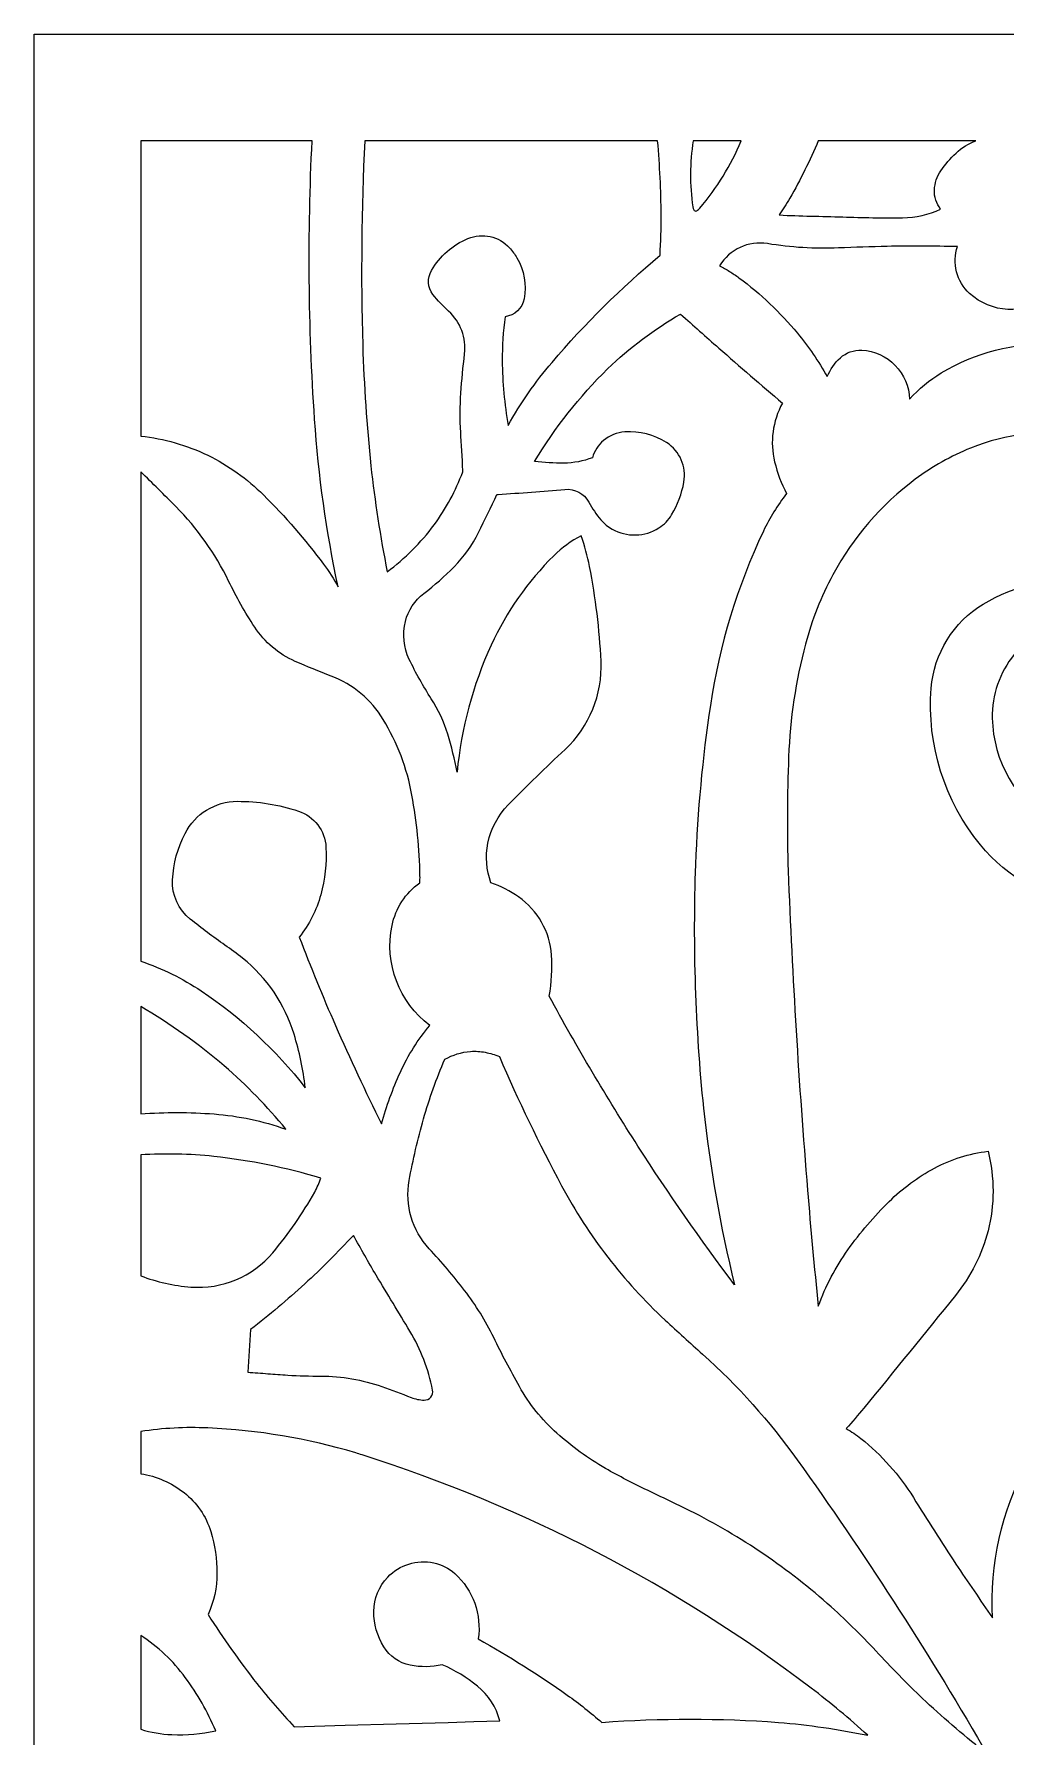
# Model space of a CAD drawing. Header units: centimetres. Extents: x -9.4 to 9.4, y -14.4 to 13.7.
# Drawn here: x 0.78 to 5.24, y 5.9 to 13.72 of the extents above; entities that cross this region are included whole.
import ezdxf

# ---------------------------------------------------------------- set-up
doc = ezdxf.new("R2010")
doc.units = ezdxf.units.CM
doc.header["$MEASUREMENT"] = 0

msp = doc.modelspace()

# ---------------------------------------------------------------- linework, layer by layer
at = {"color": 242, "lineweight": 9}
for points, knots in [([(0.78013, 13.71711), (0.78013, 13.71711), (9.42535, 13.71711), (9.42535, 13.71711), (9.42535, 13.71711), (9.42535, 13.71711), (9.42535, -14.36293), (9.42535, -14.36293), (9.42535, -14.36293), (9.42535, -14.36293), (0.78012, -14.36293), (0.78012, -14.36293), (0.78012, -14.36293), (0.78012, -14.36293), (0.78012, 13.71711), (0.78012, 13.71711)], [0, 0, 0, 0, 0.2, 0.2, 0.2, 0.2, 0.4, 0.4, 0.4, 0.4, 0.6, 0.6, 0.6, 0.6, 1, 1, 1, 1]), ([(1.26977, 11.87269), (1.26977, 11.87269), (1.26977, 13.22745), (1.26977, 13.22745), (1.26977, 13.22745), (1.26977, 13.22745), (2.05622, 13.22745), (2.05622, 13.22745), (2.05622, 13.22745), (2.03508, 12.80183), (2.03892, 12.37539), (2.06774, 11.95022), (2.06774, 11.95022), (2.08529, 11.69129), (2.12141, 11.43398), (2.17581, 11.18022), (2.17581, 11.18022), (2.15603, 11.21663), (2.13366, 11.25158), (2.10887, 11.28479), (2.10887, 11.28479), (2.02499, 11.39721), (1.93291, 11.50325), (1.83338, 11.60209), (1.83338, 11.60209), (1.75863, 11.6763), (1.67236, 11.73788), (1.57787, 11.78444), (1.57787, 11.78444), (1.48083, 11.83092), (1.3767, 11.86075), (1.26977, 11.87269)], [0, 0, 0, 0, 0.1111111, 0.1111111, 0.1111111, 0.1111111, 0.2222222, 0.2222222, 0.2222222, 0.2222222, 0.3333333, 0.3333333, 0.3333333, 0.3333333, 0.4444444, 0.4444444, 0.4444444, 0.4444444, 0.5555556, 0.5555556, 0.5555556, 0.5555556, 0.6666667, 0.6666667, 0.6666667, 0.6666667, 0.7777778, 0.7777778, 0.7777778, 0.7777778, 1, 1, 1, 1]), ([(2.29781, 13.22745), (2.29781, 13.22745), (3.64206, 13.22745), (3.64206, 13.22745), (3.64206, 13.22745), (3.65187, 13.11381), (3.65729, 12.99982), (3.65829, 12.88576), (3.65829, 12.88576), (3.6585, 12.82446), (3.65669, 12.76317), (3.65289, 12.70199), (3.65289, 12.70199), (3.47435, 12.55217), (3.30857, 12.38782), (3.1572, 12.21059), (3.1572, 12.21059), (3.08066, 12.12097), (3.01317, 12.02404), (2.95568, 11.92116), (2.95568, 11.92116), (2.93899, 12.01921), (2.92996, 12.11842), (2.92866, 12.21787), (2.92866, 12.21787), (2.92839, 12.28555), (2.93291, 12.35316), (2.94217, 12.4202), (2.94217, 12.4202), (2.98596, 12.42561), (3.02115, 12.45876), (3.02908, 12.50217), (3.02908, 12.50217), (3.04089, 12.56669), (3.02921, 12.63327), (2.99613, 12.68991), (2.99613, 12.68991), (2.98645, 12.70649), (2.97508, 12.72202), (2.96221, 12.73627), (2.96221, 12.73627), (2.9141, 12.78952), (2.83772, 12.80661), (2.77154, 12.77885), (2.77154, 12.77885), (2.70121, 12.74936), (2.6424, 12.69785), (2.6039, 12.63201), (2.6039, 12.63201), (2.5837, 12.59743), (2.58646, 12.5541), (2.61092, 12.52239), (2.61092, 12.52239), (2.63234, 12.49462), (2.65622, 12.46885), (2.68229, 12.4454), (2.68229, 12.4454), (2.73725, 12.39597), (2.76474, 12.32283), (2.756, 12.24943), (2.756, 12.24943), (2.74887, 12.18967), (2.74323, 12.12975), (2.73909, 12.06972), (2.73909, 12.06972), (2.73494, 12.00963), (2.73464, 11.94934), (2.73818, 11.88921), (2.73818, 11.88921), (2.73995, 11.85909), (2.74186, 11.82897), (2.7439, 11.79887), (2.7439, 11.79887), (2.74593, 11.76875), (2.7471, 11.73858), (2.74741, 11.7084), (2.74741, 11.7084), (2.71524, 11.62154), (2.6711, 11.53958), (2.61631, 11.4649), (2.61631, 11.4649), (2.55493, 11.38339), (2.48241, 11.31087), (2.40089, 11.2495), (2.40089, 11.2495), (2.36902, 11.41068), (2.34402, 11.57316), (2.32595, 11.73647), (2.32595, 11.73647), (2.30699, 11.92018), (2.29449, 12.10453), (2.28848, 12.28912), (2.28848, 12.28912), (2.27954, 12.60189), (2.28266, 12.91492), (2.29781, 13.22745)], [0, 0, 0, 0, 0.04, 0.04, 0.04, 0.04, 0.08, 0.08, 0.08, 0.08, 0.12, 0.12, 0.12, 0.12, 0.16, 0.16, 0.16, 0.16, 0.2, 0.2, 0.2, 0.2, 0.24, 0.24, 0.24, 0.24, 0.28, 0.28, 0.28, 0.28, 0.32, 0.32, 0.32, 0.32, 0.36, 0.36, 0.36, 0.36, 0.4, 0.4, 0.4, 0.4, 0.44, 0.44, 0.44, 0.44, 0.48, 0.48, 0.48, 0.48, 0.52, 0.52, 0.52, 0.52, 0.56, 0.56, 0.56, 0.56, 0.6, 0.6, 0.6, 0.6, 0.64, 0.64, 0.64, 0.64, 0.68, 0.68, 0.68, 0.68, 0.72, 0.72, 0.72, 0.72, 0.76, 0.76, 0.76, 0.76, 0.8, 0.8, 0.8, 0.8, 0.84, 0.84, 0.84, 0.84, 0.88, 0.88, 0.88, 0.88, 0.92, 0.92, 0.92, 0.92, 1, 1, 1, 1]), ([(3.80488, 13.22745), (3.80488, 13.22745), (4.02549, 13.22745), (4.02549, 13.22745), (4.02549, 13.22745), (3.97851, 13.11502), (3.91434, 13.01052), (3.83531, 12.91777), (3.83531, 12.91777), (3.83143, 12.91321), (3.8268, 12.90936), (3.82161, 12.90637), (3.82161, 12.90637), (3.81919, 12.90496), (3.81628, 12.90462), (3.81359, 12.90544), (3.81359, 12.90544), (3.8109, 12.90626), (3.80867, 12.90817), (3.80744, 12.91071), (3.80744, 12.91071), (3.80546, 12.91477), (3.80413, 12.91913), (3.80348, 12.92361), (3.80348, 12.92361), (3.78905, 13.0244), (3.78952, 13.1268), (3.80488, 13.22745)], [0, 0, 0, 0, 0.125, 0.125, 0.125, 0.125, 0.25, 0.25, 0.25, 0.25, 0.375, 0.375, 0.375, 0.375, 0.5, 0.5, 0.5, 0.5, 0.625, 0.625, 0.625, 0.625, 0.75, 0.75, 0.75, 0.75, 1, 1, 1, 1]), ([(7.53704, 13.22745), (7.53704, 13.22745), (8.15757, 13.22745), (8.15757, 13.22745), (8.15757, 13.22745), (8.14904, 13.20986), (8.14013, 13.19246), (8.13084, 13.17525), (8.13084, 13.17525), (8.04055, 13.00791), (7.94313, 12.84448), (7.83888, 12.68546), (7.83888, 12.68546), (7.78912, 12.60957), (7.72646, 12.54294), (7.65377, 12.48863), (7.65377, 12.48863), (7.62858, 12.46981), (7.60109, 12.45428), (7.57197, 12.44243), (7.57197, 12.44243), (7.50129, 12.46371), (7.42689, 12.46948), (7.35378, 12.45933), (7.35378, 12.45933), (7.27648, 12.4486), (7.21053, 12.39816), (7.18, 12.32633), (7.18, 12.32633), (7.12654, 12.20056), (7.13061, 12.05782), (7.19124, 11.93535), (7.19124, 11.93535), (7.22202, 11.87317), (7.27394, 11.82403), (7.33772, 11.79673), (7.33772, 11.79673), (7.40632, 11.76733), (7.48239, 11.76026), (7.55523, 11.77654), (7.55523, 11.77654), (7.58173, 11.78246), (7.60773, 11.79043), (7.633, 11.80037), (7.633, 11.80037), (7.71434, 11.83241), (7.76684, 11.91191), (7.76424, 11.99929), (7.76424, 11.99929), (7.76269, 12.05231), (7.76124, 12.10531), (7.75988, 12.15832), (7.75988, 12.15832), (7.75897, 12.19409), (7.75543, 12.22973), (7.74931, 12.26498), (7.74931, 12.26498), (7.8413, 12.38957), (7.93839, 12.51031), (8.04032, 12.62689), (8.04032, 12.62689), (8.08364, 12.67569), (8.1286, 12.72303), (8.17509, 12.76883), (8.17509, 12.76883), (8.11541, 12.62283), (8.06452, 12.47342), (8.02269, 12.32136), (8.02269, 12.32136), (7.98073, 12.16881), (7.95817, 12.01162), (7.95556, 11.85343), (7.95556, 11.85343), (7.9549, 11.81312), (7.95712, 11.77281), (7.96223, 11.73281), (7.96223, 11.73281), (7.89771, 11.70895), (7.84186, 11.66633), (7.80185, 11.61038), (7.80185, 11.61038), (7.76173, 11.55428), (7.74048, 11.48692), (7.74118, 11.41796), (7.74118, 11.41796), (7.74208, 11.33025), (7.77183, 11.24535), (7.8259, 11.17629), (7.8259, 11.17629), (7.88146, 11.10534), (7.96704, 11.0646), (8.05715, 11.06631), (8.05715, 11.06631), (8.11244, 11.06734), (8.16696, 11.0792), (8.21768, 11.10122), (8.21768, 11.10122), (8.28978, 11.13362), (8.34949, 11.18835), (8.388, 11.25737), (8.388, 11.25737), (8.43599, 11.34334), (8.45369, 11.44288), (8.43823, 11.54012), (8.43823, 11.54012), (8.42573, 11.61855), (8.36078, 11.6779), (8.28154, 11.68315), (8.28154, 11.68315), (8.25847, 11.70779), (8.23998, 11.73636), (8.22696, 11.76751), (8.22696, 11.76751), (8.18628, 11.86477), (8.17496, 11.97186), (8.19437, 12.07549), (8.19437, 12.07549), (8.20951, 12.1563), (8.22407, 12.23721), (8.23805, 12.31823), (8.23805, 12.31823), (8.25203, 12.39925), (8.26518, 12.4804), (8.27748, 12.56169), (8.27748, 12.56169), (8.28633, 12.62008), (8.2975, 12.6781), (8.31098, 12.7356), (8.31098, 12.7356), (8.32447, 12.79319), (8.34312, 12.84945), (8.3667, 12.9037), (8.3667, 12.9037), (8.39936, 12.75457), (8.4325, 12.60555), (8.46612, 12.45663), (8.46612, 12.45663), (8.50269, 12.29445), (8.53979, 12.13238), (8.57744, 11.97044), (8.57744, 11.97044), (8.53858, 11.94584), (8.51226, 11.90567), (8.50527, 11.86021), (8.50527, 11.86021), (8.49316, 11.78157), (8.50984, 11.70124), (8.55229, 11.63394), (8.55229, 11.63394), (8.57027, 11.60541), (8.59202, 11.57945), (8.61695, 11.55674), (8.61695, 11.55674), (8.6791, 11.50014), (8.76935, 11.48705), (8.84497, 11.52376), (8.84497, 11.52376), (8.87772, 11.53965), (8.90823, 11.55979), (8.93571, 11.58367), (8.93571, 11.58367), (8.93571, 11.58367), (8.93571, 11.15269), (8.93571, 11.15269), (8.93571, 11.15269), (8.81481, 11.12948), (8.6969, 11.09288), (8.58411, 11.04355), (8.58411, 11.04355), (8.37195, 10.95076), (8.17399, 10.82855), (7.99597, 10.68047), (7.99597, 10.68047), (7.86144, 10.56854), (7.73465, 10.44766), (7.61646, 10.31861), (7.61646, 10.31861), (7.51019, 10.2026), (7.41165, 10.07977), (7.32144, 9.95088), (7.32144, 9.95088), (7.13363, 9.67534), (6.9929, 9.37063), (6.90493, 9.04897), (6.90493, 9.04897), (6.81744, 8.72907), (6.75464, 8.40297), (6.7171, 8.07345), (6.7171, 8.07345), (6.67007, 7.66075), (6.65023, 7.24546), (6.65773, 6.83016), (6.65773, 6.83016), (6.6651, 6.42208), (6.67726, 6.01411), (6.69421, 5.60631), (6.69421, 5.60631), (6.70632, 5.31505), (6.71149, 5.02352), (6.70973, 4.73201), (6.70973, 4.73201), (6.70797, 4.44025), (6.68778, 4.14887), (6.6493, 3.85966), (6.6493, 3.85966), (6.57556, 3.33263), (6.43785, 2.81643), (6.23934, 2.32269), (6.23934, 2.32269), (6.25306, 2.51208), (6.25583, 2.70208), (6.24761, 2.89179), (6.24761, 2.89179), (6.22604, 3.38939), (6.16273, 3.88421), (6.05832, 4.37122), (6.05832, 4.37122), (5.97321, 4.76825), (5.84207, 5.1539), (5.6675, 5.52051), (5.6675, 5.52051), (5.59648, 5.66966), (5.51182, 5.81191), (5.41456, 5.94545), (5.41456, 5.94545), (5.51215, 6.05013), (5.59407, 6.16831), (5.65783, 6.29643), (5.65783, 6.29643), (5.79195, 6.5659), (5.87214, 6.85885), (5.89393, 7.15906), (5.89393, 7.15906), (5.91088, 7.39249), (5.9082, 7.6269), (5.8859, 7.85989), (5.8859, 7.85989), (5.66538, 7.6571), (5.4801, 7.4192), (5.3375, 7.15573), (5.3375, 7.15573), (5.2205, 6.93953), (5.16538, 6.69539), (5.17822, 6.4499), (5.17822, 6.4499), (5.1505, 6.49112), (5.12253, 6.53217), (5.0943, 6.57303), (5.0943, 6.57303), (5.06601, 6.61396), (5.03808, 6.65513), (5.01049, 6.69652), (5.01049, 6.69652), (4.94424, 6.79751), (4.87926, 6.89935), (4.81559, 7.002), (4.81559, 7.002), (4.75145, 7.10542), (4.66995, 7.19697), (4.57464, 7.27264), (4.57464, 7.27264), (4.55344, 7.28948), (4.53096, 7.30463), (4.5074, 7.31795), (4.5074, 7.31795), (4.53496, 7.34876), (4.56186, 7.38016), (4.58808, 7.41213), (4.58808, 7.41213), (4.72893, 7.58385), (4.86908, 7.75614), (5.00852, 7.92902), (5.00852, 7.92902), (5.0788, 8.01617), (5.12988, 8.11714), (5.15843, 8.2254), (5.15843, 8.2254), (5.18878, 8.34521), (5.18879, 8.47063), (5.15843, 8.59043), (5.15843, 8.59043), (5.0722, 8.58076), (4.98866, 8.55457), (4.91233, 8.51328), (4.91233, 8.51328), (4.83634, 8.47216), (4.76646, 8.42071), (4.70464, 8.36036), (4.70464, 8.36036), (4.63487, 8.29227), (4.57142, 8.21803), (4.51501, 8.13851), (4.51501, 8.13851), (4.45847, 8.0588), (4.41281, 7.97195), (4.3792, 7.88018), (4.3792, 7.88018), (4.36093, 8.05755), (4.3445, 8.23511), (4.32988, 8.41282), (4.32988, 8.41282), (4.28962, 8.90028), (4.25993, 9.38859), (4.24085, 9.87733), (4.24085, 9.87733), (4.23574, 10.05177), (4.23646, 10.22634), (4.24302, 10.40072), (4.24302, 10.40072), (4.2496, 10.57559), (4.27563, 10.74921), (4.32061, 10.91832), (4.32061, 10.91832), (4.35001, 11.02883), (4.39228, 11.13553), (4.44653, 11.23618), (4.44653, 11.23618), (4.53922, 11.40804), (4.66826, 11.55773), (4.82459, 11.67474), (4.82459, 11.67474), (4.90307, 11.73248), (4.98837, 11.78039), (5.07852, 11.81737), (5.07852, 11.81737), (5.40818, 11.9527), (5.78669, 11.88513), (6.04948, 11.64445), (6.04948, 11.64445), (6.14014, 11.55884), (6.21039, 11.45387), (6.25499, 11.33742), (6.25499, 11.33742), (6.36155, 11.05925), (6.38584, 10.75613), (6.32501, 10.46451), (6.32501, 10.46451), (6.29421, 10.31682), (6.20305, 10.18863), (6.07371, 10.11095), (6.07371, 10.11095), (5.94599, 10.03426), (5.79535, 10.00468), (5.64809, 10.02732), (5.64809, 10.02732), (5.58051, 10.03772), (5.51547, 10.06079), (5.45643, 10.09531), (5.45643, 10.09531), (5.28661, 10.19766), (5.18136, 10.38037), (5.17783, 10.57862), (5.17783, 10.57862), (5.17595, 10.6843), (5.21143, 10.78733), (5.27794, 10.86949), (5.27794, 10.86949), (5.34605, 10.95364), (5.45009, 11.00059), (5.55826, 10.99608), (5.55826, 10.99608), (5.66744, 10.99154), (5.76673, 10.93124), (5.82122, 10.83652), (5.82122, 10.83652), (5.86163, 10.76623), (5.87965, 10.68525), (5.87288, 10.60445), (5.87288, 10.60445), (5.866, 10.5224), (5.82689, 10.44637), (5.76417, 10.39302), (5.76417, 10.39302), (5.72875, 10.36286), (5.67706, 10.36148), (5.64002, 10.38962), (5.64002, 10.38962), (5.60538, 10.41596), (5.58451, 10.45659), (5.58326, 10.50009), (5.58326, 10.50009), (5.58229, 10.5338), (5.58203, 10.56752), (5.58247, 10.60123), (5.58247, 10.60123), (5.58287, 10.6328), (5.55796, 10.65887), (5.5264, 10.65981), (5.5264, 10.65981), (5.48913, 10.66096), (5.45184, 10.66107), (5.41456, 10.66016), (5.41456, 10.66016), (5.38894, 10.65951), (5.36808, 10.63941), (5.36657, 10.61383), (5.36657, 10.61383), (5.36377, 10.56716), (5.36641, 10.52034), (5.37444, 10.47429), (5.37444, 10.47429), (5.38253, 10.4279), (5.4001, 10.3837), (5.42608, 10.34442), (5.42608, 10.34442), (5.46968, 10.27858), (5.53141, 10.22683), (5.60386, 10.19543), (5.60386, 10.19543), (5.67882, 10.16295), (5.76465, 10.1678), (5.83544, 10.20858), (5.83544, 10.20858), (5.99911, 10.3029), (6.09331, 10.48327), (6.07695, 10.67146), (6.07695, 10.67146), (6.06463, 10.81337), (6.00846, 10.94785), (5.91614, 11.05633), (5.91614, 11.05633), (5.84014, 11.14563), (5.73214, 11.20144), (5.61532, 11.2117), (5.61532, 11.2117), (5.44796, 11.22643), (5.28033, 11.18779), (5.13633, 11.10124), (5.13633, 11.10124), (4.99913, 11.01876), (4.91024, 10.87525), (4.89766, 10.71566), (4.89766, 10.71566), (4.87715, 10.45563), (4.95801, 10.19792), (5.12351, 9.99632), (5.12351, 9.99632), (5.24754, 9.84523), (5.42459, 9.74744), (5.61852, 9.72301), (5.61852, 9.72301), (5.86115, 9.69244), (6.1066, 9.7491), (6.31121, 9.88303), (6.31121, 9.88303), (6.49194, 10.00134), (6.6103, 10.19407), (6.63391, 10.40879), (6.63391, 10.40879), (6.66266, 10.66994), (6.65838, 10.9336), (6.62115, 11.19367), (6.62115, 11.19367), (6.59861, 11.35113), (6.54899, 11.50344), (6.47443, 11.64394), (6.47443, 11.64394), (6.3605, 11.85873), (6.18629, 12.03539), (5.97308, 12.15226), (5.97308, 12.15226), (5.81477, 12.23753), (5.63933, 12.28595), (5.45969, 12.2939), (5.45969, 12.2939), (5.27841, 12.30193), (5.09891, 12.25611), (4.94369, 12.16212), (4.94369, 12.16212), (4.88972, 12.12944), (4.8408, 12.0891), (4.79846, 12.04233), (4.79846, 12.04233), (4.79585, 12.10017), (4.77225, 12.15504), (4.73204, 12.1967), (4.73204, 12.1967), (4.69173, 12.23846), (4.63715, 12.26341), (4.57918, 12.26652), (4.57918, 12.26652), (4.54289, 12.26847), (4.50735, 12.25584), (4.48045, 12.23142), (4.48045, 12.23142), (4.45425, 12.20763), (4.43379, 12.17822), (4.42063, 12.14538), (4.42063, 12.14538), (4.38066, 12.21558), (4.33473, 12.2822), (4.28334, 12.34453), (4.28334, 12.34453), (4.20464, 12.43982), (4.11468, 12.52517), (4.01537, 12.59872), (4.01537, 12.59872), (4.00117, 12.60893), (3.98668, 12.61873), (3.97193, 12.62812), (3.97193, 12.62812), (3.95717, 12.63752), (3.94187, 12.64604), (3.9261, 12.65364), (3.9261, 12.65364), (3.9715, 12.72944), (4.05874, 12.76977), (4.14591, 12.75536), (4.14591, 12.75536), (4.25369, 12.73752), (4.36301, 12.73086), (4.47216, 12.73551), (4.47216, 12.73551), (4.54654, 12.73868), (4.62095, 12.74116), (4.69537, 12.74296), (4.69537, 12.74296), (4.74918, 12.74393), (4.803, 12.74417), (4.85682, 12.74368), (4.85682, 12.74368), (4.91063, 12.7432), (4.96445, 12.74296), (5.01826, 12.74296), (5.01826, 12.74296), (4.99177, 12.66634), (5.01341, 12.58139), (5.07342, 12.52689), (5.07342, 12.52689), (5.17316, 12.43632), (5.32257, 12.42805), (5.43153, 12.50728), (5.43153, 12.50728), (5.52214, 12.57313), (5.58237, 12.67264), (5.59862, 12.78347), (5.59862, 12.78347), (5.615, 12.89526), (5.58083, 13.00846), (5.50527, 13.09246), (5.50527, 13.09246), (5.47087, 13.13072), (5.4304, 13.16299), (5.38546, 13.18801), (5.38546, 13.18801), (5.35583, 13.20448), (5.32451, 13.2177), (5.29204, 13.22745), (5.29204, 13.22745), (5.29204, 13.22745), (7.06937, 13.22745), (7.06937, 13.22745), (7.06937, 13.22745), (7.06918, 13.16547), (7.08005, 13.10397), (7.10146, 13.04581), (7.10146, 13.04581), (7.12417, 12.98414), (7.17729, 12.93877), (7.24176, 12.92604), (7.24176, 12.92604), (7.31444, 12.91168), (7.38978, 12.92211), (7.45582, 12.95568), (7.45582, 12.95568), (7.52632, 12.99154), (7.56722, 13.06723), (7.55847, 13.14584), (7.55847, 13.14584), (7.55535, 13.17395), (7.54813, 13.20144), (7.53704, 13.22745)], [0, 0, 0, 0, 0.0069444, 0.0069444, 0.0069444, 0.0069444, 0.0138889, 0.0138889, 0.0138889, 0.0138889, 0.0208333, 0.0208333, 0.0208333, 0.0208333, 0.0277778, 0.0277778, 0.0277778, 0.0277778, 0.0347222, 0.0347222, 0.0347222, 0.0347222, 0.0416667, 0.0416667, 0.0416667, 0.0416667, 0.0486111, 0.0486111, 0.0486111, 0.0486111, 0.0555556, 0.0555556, 0.0555556, 0.0555556, 0.0625, 0.0625, 0.0625, 0.0625, 0.0694444, 0.0694444, 0.0694444, 0.0694444, 0.0763889, 0.0763889, 0.0763889, 0.0763889, 0.0833333, 0.0833333, 0.0833333, 0.0833333, 0.0902778, 0.0902778, 0.0902778, 0.0902778, 0.0972222, 0.0972222, 0.0972222, 0.0972222, 0.1041667, 0.1041667, 0.1041667, 0.1041667, 0.1111111, 0.1111111, 0.1111111, 0.1111111, 0.1180556, 0.1180556, 0.1180556, 0.1180556, 0.125, 0.125, 0.125, 0.125, 0.1319444, 0.1319444, 0.1319444, 0.1319444, 0.1388889, 0.1388889, 0.1388889, 0.1388889, 0.1458333, 0.1458333, 0.1458333, 0.1458333, 0.1527778, 0.1527778, 0.1527778, 0.1527778, 0.1597222, 0.1597222, 0.1597222, 0.1597222, 0.1666667, 0.1666667, 0.1666667, 0.1666667, 0.1736111, 0.1736111, 0.1736111, 0.1736111, 0.1805556, 0.1805556, 0.1805556, 0.1805556, 0.1875, 0.1875, 0.1875, 0.1875, 0.1944444, 0.1944444, 0.1944444, 0.1944444, 0.2013889, 0.2013889, 0.2013889, 0.2013889, 0.2083333, 0.2083333, 0.2083333, 0.2083333, 0.2152778, 0.2152778, 0.2152778, 0.2152778, 0.2222222, 0.2222222, 0.2222222, 0.2222222, 0.2291667, 0.2291667, 0.2291667, 0.2291667, 0.2361111, 0.2361111, 0.2361111, 0.2361111, 0.2430556, 0.2430556, 0.2430556, 0.2430556, 0.25, 0.25, 0.25, 0.25, 0.2569444, 0.2569444, 0.2569444, 0.2569444, 0.2638889, 0.2638889, 0.2638889, 0.2638889, 0.2708333, 0.2708333, 0.2708333, 0.2708333, 0.2777778, 0.2777778, 0.2777778, 0.2777778, 0.2847222, 0.2847222, 0.2847222, 0.2847222, 0.2916667, 0.2916667, 0.2916667, 0.2916667, 0.2986111, 0.2986111, 0.2986111, 0.2986111, 0.3055556, 0.3055556, 0.3055556, 0.3055556, 0.3125, 0.3125, 0.3125, 0.3125, 0.3194444, 0.3194444, 0.3194444, 0.3194444, 0.3263889, 0.3263889, 0.3263889, 0.3263889, 0.3333333, 0.3333333, 0.3333333, 0.3333333, 0.3402778, 0.3402778, 0.3402778, 0.3402778, 0.3472222, 0.3472222, 0.3472222, 0.3472222, 0.3541667, 0.3541667, 0.3541667, 0.3541667, 0.3611111, 0.3611111, 0.3611111, 0.3611111, 0.3680556, 0.3680556, 0.3680556, 0.3680556, 0.375, 0.375, 0.375, 0.375, 0.3819444, 0.3819444, 0.3819444, 0.3819444, 0.3888889, 0.3888889, 0.3888889, 0.3888889, 0.3958333, 0.3958333, 0.3958333, 0.3958333, 0.4027778, 0.4027778, 0.4027778, 0.4027778, 0.4097222, 0.4097222, 0.4097222, 0.4097222, 0.4166667, 0.4166667, 0.4166667, 0.4166667, 0.4236111, 0.4236111, 0.4236111, 0.4236111, 0.4305556, 0.4305556, 0.4305556, 0.4305556, 0.4375, 0.4375, 0.4375, 0.4375, 0.4444444, 0.4444444, 0.4444444, 0.4444444, 0.4513889, 0.4513889, 0.4513889, 0.4513889, 0.4583333, 0.4583333, 0.4583333, 0.4583333, 0.4652778, 0.4652778, 0.4652778, 0.4652778, 0.4722222, 0.4722222, 0.4722222, 0.4722222, 0.4791667, 0.4791667, 0.4791667, 0.4791667, 0.4861111, 0.4861111, 0.4861111, 0.4861111, 0.4930556, 0.4930556, 0.4930556, 0.4930556, 0.5, 0.5, 0.5, 0.5, 0.5069444, 0.5069444, 0.5069444, 0.5069444, 0.5138889, 0.5138889, 0.5138889, 0.5138889, 0.5208333, 0.5208333, 0.5208333, 0.5208333, 0.5277778, 0.5277778, 0.5277778, 0.5277778, 0.5347222, 0.5347222, 0.5347222, 0.5347222, 0.5416667, 0.5416667, 0.5416667, 0.5416667, 0.5486111, 0.5486111, 0.5486111, 0.5486111, 0.5555556, 0.5555556, 0.5555556, 0.5555556, 0.5625, 0.5625, 0.5625, 0.5625, 0.5694444, 0.5694444, 0.5694444, 0.5694444, 0.5763889, 0.5763889, 0.5763889, 0.5763889, 0.5833333, 0.5833333, 0.5833333, 0.5833333, 0.5902778, 0.5902778, 0.5902778, 0.5902778, 0.5972222, 0.5972222, 0.5972222, 0.5972222, 0.6041667, 0.6041667, 0.6041667, 0.6041667, 0.6111111, 0.6111111, 0.6111111, 0.6111111, 0.6180556, 0.6180556, 0.6180556, 0.6180556, 0.625, 0.625, 0.625, 0.625, 0.6319444, 0.6319444, 0.6319444, 0.6319444, 0.6388889, 0.6388889, 0.6388889, 0.6388889, 0.6458333, 0.6458333, 0.6458333, 0.6458333, 0.6527778, 0.6527778, 0.6527778, 0.6527778, 0.6597222, 0.6597222, 0.6597222, 0.6597222, 0.6666667, 0.6666667, 0.6666667, 0.6666667, 0.6736111, 0.6736111, 0.6736111, 0.6736111, 0.6805556, 0.6805556, 0.6805556, 0.6805556, 0.6875, 0.6875, 0.6875, 0.6875, 0.6944444, 0.6944444, 0.6944444, 0.6944444, 0.7013889, 0.7013889, 0.7013889, 0.7013889, 0.7083333, 0.7083333, 0.7083333, 0.7083333, 0.7152778, 0.7152778, 0.7152778, 0.7152778, 0.7222222, 0.7222222, 0.7222222, 0.7222222, 0.7291667, 0.7291667, 0.7291667, 0.7291667, 0.7361111, 0.7361111, 0.7361111, 0.7361111, 0.7430556, 0.7430556, 0.7430556, 0.7430556, 0.75, 0.75, 0.75, 0.75, 0.7569444, 0.7569444, 0.7569444, 0.7569444, 0.7638889, 0.7638889, 0.7638889, 0.7638889, 0.7708333, 0.7708333, 0.7708333, 0.7708333, 0.7777778, 0.7777778, 0.7777778, 0.7777778, 0.7847222, 0.7847222, 0.7847222, 0.7847222, 0.7916667, 0.7916667, 0.7916667, 0.7916667, 0.7986111, 0.7986111, 0.7986111, 0.7986111, 0.8055556, 0.8055556, 0.8055556, 0.8055556, 0.8125, 0.8125, 0.8125, 0.8125, 0.8194444, 0.8194444, 0.8194444, 0.8194444, 0.8263889, 0.8263889, 0.8263889, 0.8263889, 0.8333333, 0.8333333, 0.8333333, 0.8333333, 0.8402778, 0.8402778, 0.8402778, 0.8402778, 0.8472222, 0.8472222, 0.8472222, 0.8472222, 0.8541667, 0.8541667, 0.8541667, 0.8541667, 0.8611111, 0.8611111, 0.8611111, 0.8611111, 0.8680556, 0.8680556, 0.8680556, 0.8680556, 0.875, 0.875, 0.875, 0.875, 0.8819444, 0.8819444, 0.8819444, 0.8819444, 0.8888889, 0.8888889, 0.8888889, 0.8888889, 0.8958333, 0.8958333, 0.8958333, 0.8958333, 0.9027778, 0.9027778, 0.9027778, 0.9027778, 0.9097222, 0.9097222, 0.9097222, 0.9097222, 0.9166667, 0.9166667, 0.9166667, 0.9166667, 0.9236111, 0.9236111, 0.9236111, 0.9236111, 0.9305556, 0.9305556, 0.9305556, 0.9305556, 0.9375, 0.9375, 0.9375, 0.9375, 0.9444444, 0.9444444, 0.9444444, 0.9444444, 0.9513889, 0.9513889, 0.9513889, 0.9513889, 0.9583333, 0.9583333, 0.9583333, 0.9583333, 0.9652778, 0.9652778, 0.9652778, 0.9652778, 0.9722222, 0.9722222, 0.9722222, 0.9722222, 0.9791667, 0.9791667, 0.9791667, 0.9791667, 0.9861111, 0.9861111, 0.9861111, 0.9861111, 1, 1, 1, 1]), ([(4.37906, 13.22745), (4.37906, 13.22745), (5.10274, 13.22745), (5.10274, 13.22745), (5.10274, 13.22745), (5.06897, 13.21465), (5.038, 13.19545), (5.01153, 13.17088), (5.01153, 13.17088), (4.98523, 13.14647), (4.96176, 13.11918), (4.94155, 13.08952), (4.94155, 13.08952), (4.92387, 13.06357), (4.91374, 13.03324), (4.91229, 13.00188), (4.91229, 13.00188), (4.91082, 12.97009), (4.9209, 12.93887), (4.94069, 12.91396), (4.94069, 12.91396), (4.88619, 12.8882), (4.82672, 12.87458), (4.76644, 12.87404), (4.76644, 12.87404), (4.67475, 12.87322), (4.58304, 12.87455), (4.49141, 12.87802), (4.49141, 12.87802), (4.44266, 12.87943), (4.3939, 12.88066), (4.34514, 12.88173), (4.34514, 12.88173), (4.29652, 12.8828), (4.24792, 12.88456), (4.19934, 12.88699), (4.19934, 12.88699), (4.21686, 12.91175), (4.23334, 12.93722), (4.24876, 12.96334), (4.24876, 12.96334), (4.29726, 13.04878), (4.34077, 13.13696), (4.37906, 13.22745)], [0, 0, 0, 0, 0.0833333, 0.0833333, 0.0833333, 0.0833333, 0.1666667, 0.1666667, 0.1666667, 0.1666667, 0.25, 0.25, 0.25, 0.25, 0.3333333, 0.3333333, 0.3333333, 0.3333333, 0.4166667, 0.4166667, 0.4166667, 0.4166667, 0.5, 0.5, 0.5, 0.5, 0.5833333, 0.5833333, 0.5833333, 0.5833333, 0.6666667, 0.6666667, 0.6666667, 0.6666667, 0.75, 0.75, 0.75, 0.75, 0.8333333, 0.8333333, 0.8333333, 0.8333333, 1, 1, 1, 1]), ([(3.74733, 12.43213), (3.80542, 12.37989), (3.8638, 12.32798), (3.92248, 12.2764), (3.92248, 12.2764), (4.01929, 12.19147), (4.1166, 12.10712), (4.21442, 12.02336), (4.21442, 12.02336), (4.16942, 11.94129), (4.15672, 11.84542), (4.17885, 11.75447), (4.17885, 11.75447), (4.19121, 11.70365), (4.20969, 11.65453), (4.23388, 11.60818), (4.23388, 11.60818), (4.19214, 11.55503), (4.15649, 11.4974), (4.1276, 11.43631), (4.1276, 11.43631), (4.00782, 11.18309), (3.92573, 10.91378), (3.88392, 10.63679), (3.88392, 10.63679), (3.8474, 10.39487), (3.82461, 10.15111), (3.81565, 9.90661), (3.81565, 9.90661), (3.80199, 9.53344), (3.81424, 9.15982), (3.85232, 8.78835), (3.85232, 8.78835), (3.88213, 8.51557), (3.92965, 8.24506), (3.99462, 7.97846), (3.99462, 7.97846), (3.8392, 8.18484), (3.69141, 8.39689), (3.55159, 8.61414), (3.55159, 8.61414), (3.4073, 8.83853), (3.27138, 9.06821), (3.14412, 9.30266), (3.14412, 9.30266), (3.15566, 9.36477), (3.15929, 9.42807), (3.15494, 9.49109), (3.15494, 9.49109), (3.14751, 9.59818), (3.09205, 9.69609), (3.00396, 9.75744), (3.00396, 9.75744), (2.9648, 9.78474), (2.92215, 9.80664), (2.87716, 9.82258), (2.87716, 9.82258), (2.85588, 9.88102), (2.85101, 9.94419), (2.86308, 10.0052), (2.86308, 10.0052), (2.87702, 10.07126), (2.90953, 10.13201), (2.95675, 10.18028), (2.95675, 10.18028), (3.04165, 10.26703), (3.1285, 10.35185), (3.21725, 10.43466), (3.21725, 10.43466), (3.32898, 10.53896), (3.38928, 10.68691), (3.38215, 10.83959), (3.38215, 10.83959), (3.37538, 10.98539), (3.35781, 11.13045), (3.32961, 11.27365), (3.32961, 11.27365), (3.32017, 11.3216), (3.30724, 11.3688), (3.29094, 11.41488), (3.29094, 11.41488), (3.24481, 11.39088), (3.20256, 11.36009), (3.16557, 11.32352), (3.16557, 11.32352), (3.0458, 11.20512), (2.94826, 11.06625), (2.87754, 10.9134), (2.87754, 10.9134), (2.79389, 10.72902), (2.74122, 10.53216), (2.72165, 10.33064), (2.72165, 10.33064), (2.71048, 10.3893), (2.69608, 10.44729), (2.67855, 10.50438), (2.67855, 10.50438), (2.66094, 10.56169), (2.63561, 10.61631), (2.60324, 10.66678), (2.60324, 10.66678), (2.5659, 10.72497), (2.53212, 10.78538), (2.50208, 10.84765), (2.50208, 10.84765), (2.47594, 10.90184), (2.46972, 10.96354), (2.48449, 11.02186), (2.48449, 11.02186), (2.49743, 11.07291), (2.52727, 11.1181), (2.56912, 11.15007), (2.56912, 11.15007), (2.61827, 11.1876), (2.66472, 11.22854), (2.70812, 11.2726), (2.70812, 11.2726), (2.75371, 11.31885), (2.79163, 11.37206), (2.82048, 11.43025), (2.82048, 11.43025), (2.84915, 11.48806), (2.8772, 11.54618), (2.90465, 11.60458), (2.90465, 11.60458), (2.90626, 11.60478), (2.90786, 11.60494), (2.90948, 11.60502), (2.90948, 11.60502), (3.01203, 11.61099), (3.11448, 11.61862), (3.21679, 11.6279), (3.21679, 11.6279), (3.26142, 11.63196), (3.30421, 11.60904), (3.3256, 11.56966), (3.3256, 11.56966), (3.34148, 11.54043), (3.36032, 11.51293), (3.38185, 11.48758), (3.38185, 11.48758), (3.39631, 11.47055), (3.41372, 11.45626), (3.43324, 11.44539), (3.43324, 11.44539), (3.50046, 11.40793), (3.58267, 11.41006), (3.64781, 11.45102), (3.64781, 11.45102), (3.67173, 11.46626), (3.69176, 11.48685), (3.70633, 11.51118), (3.70633, 11.51118), (3.734, 11.5574), (3.753, 11.60825), (3.76241, 11.66129), (3.76241, 11.66129), (3.77497, 11.73214), (3.74384, 11.80356), (3.68333, 11.84251), (3.68333, 11.84251), (3.62646, 11.87914), (3.5593, 11.89638), (3.49181, 11.89165), (3.49181, 11.89165), (3.45573, 11.88911), (3.4214, 11.87525), (3.39369, 11.85199), (3.39369, 11.85199), (3.36917, 11.83134), (3.35145, 11.8038), (3.34283, 11.77292), (3.34283, 11.77292), (3.3008, 11.75686), (3.25619, 11.74853), (3.21119, 11.74833), (3.21119, 11.74833), (3.16651, 11.74813), (3.12186, 11.7507), (3.07749, 11.756), (3.07749, 11.756), (3.1709, 11.91121), (3.28348, 12.05408), (3.41254, 12.18119), (3.41254, 12.18119), (3.51354, 12.2781), (3.62598, 12.36238), (3.74733, 12.43214)], [0, 0, 0, 0, 0.0208333, 0.0208333, 0.0208333, 0.0208333, 0.0416667, 0.0416667, 0.0416667, 0.0416667, 0.0625, 0.0625, 0.0625, 0.0625, 0.0833333, 0.0833333, 0.0833333, 0.0833333, 0.1041667, 0.1041667, 0.1041667, 0.1041667, 0.125, 0.125, 0.125, 0.125, 0.1458333, 0.1458333, 0.1458333, 0.1458333, 0.1666667, 0.1666667, 0.1666667, 0.1666667, 0.1875, 0.1875, 0.1875, 0.1875, 0.2083333, 0.2083333, 0.2083333, 0.2083333, 0.2291667, 0.2291667, 0.2291667, 0.2291667, 0.25, 0.25, 0.25, 0.25, 0.2708333, 0.2708333, 0.2708333, 0.2708333, 0.2916667, 0.2916667, 0.2916667, 0.2916667, 0.3125, 0.3125, 0.3125, 0.3125, 0.3333333, 0.3333333, 0.3333333, 0.3333333, 0.3541667, 0.3541667, 0.3541667, 0.3541667, 0.375, 0.375, 0.375, 0.375, 0.3958333, 0.3958333, 0.3958333, 0.3958333, 0.4166667, 0.4166667, 0.4166667, 0.4166667, 0.4375, 0.4375, 0.4375, 0.4375, 0.4583333, 0.4583333, 0.4583333, 0.4583333, 0.4791667, 0.4791667, 0.4791667, 0.4791667, 0.5, 0.5, 0.5, 0.5, 0.5208333, 0.5208333, 0.5208333, 0.5208333, 0.5416667, 0.5416667, 0.5416667, 0.5416667, 0.5625, 0.5625, 0.5625, 0.5625, 0.5833333, 0.5833333, 0.5833333, 0.5833333, 0.6041667, 0.6041667, 0.6041667, 0.6041667, 0.625, 0.625, 0.625, 0.625, 0.6458333, 0.6458333, 0.6458333, 0.6458333, 0.6666667, 0.6666667, 0.6666667, 0.6666667, 0.6875, 0.6875, 0.6875, 0.6875, 0.7083333, 0.7083333, 0.7083333, 0.7083333, 0.7291667, 0.7291667, 0.7291667, 0.7291667, 0.75, 0.75, 0.75, 0.75, 0.7708333, 0.7708333, 0.7708333, 0.7708333, 0.7916667, 0.7916667, 0.7916667, 0.7916667, 0.8125, 0.8125, 0.8125, 0.8125, 0.8333333, 0.8333333, 0.8333333, 0.8333333, 0.8541667, 0.8541667, 0.8541667, 0.8541667, 0.875, 0.875, 0.875, 0.875, 0.8958333, 0.8958333, 0.8958333, 0.8958333, 0.9166667, 0.9166667, 0.9166667, 0.9166667, 0.9375, 0.9375, 0.9375, 0.9375, 0.9583333, 0.9583333, 0.9583333, 0.9583333, 1, 1, 1, 1]), ([(1.26977, 11.70882), (1.32393, 11.6558), (1.37769, 11.60239), (1.43108, 11.5486), (1.43108, 11.5486), (1.52996, 11.44896), (1.6117, 11.33361), (1.67294, 11.20728), (1.67294, 11.20728), (1.70833, 11.13427), (1.74834, 11.0636), (1.79274, 10.99569), (1.79274, 10.99569), (1.83806, 10.9264), (1.90259, 10.87186), (1.97847, 10.83875), (1.97847, 10.83875), (2.03327, 10.81485), (2.0886, 10.7922), (2.14443, 10.77084), (2.14443, 10.77084), (2.24348, 10.73295), (2.32717, 10.66318), (2.3823, 10.57259), (2.3823, 10.57259), (2.44731, 10.46578), (2.4921, 10.34785), (2.5144, 10.22481), (2.5144, 10.22481), (2.53655, 10.10261), (2.54891, 9.9788), (2.55136, 9.85463), (2.55136, 9.85463), (2.55157, 9.84386), (2.55125, 9.83308), (2.55038, 9.82234), (2.55038, 9.82234), (2.48472, 9.77555), (2.43921, 9.70572), (2.42295, 9.62675), (2.42295, 9.62675), (2.38723, 9.45307), (2.45468, 9.27451), (2.59645, 9.16799), (2.59645, 9.16799), (2.54196, 9.10315), (2.49649, 9.03126), (2.46125, 8.95424), (2.46125, 8.95424), (2.42611, 8.87744), (2.39734, 8.79789), (2.37524, 8.71638), (2.37524, 8.71638), (2.3008, 8.86511), (2.23013, 9.0157), (2.16329, 9.16799), (2.16329, 9.16799), (2.10468, 9.30178), (2.04936, 9.437), (1.99739, 9.57352), (1.99739, 9.57352), (2.04305, 9.63108), (2.07657, 9.69726), (2.09595, 9.76814), (2.09595, 9.76814), (2.11525, 9.83872), (2.12331, 9.91189), (2.11985, 9.98498), (2.11985, 9.98498), (2.1162, 10.0614), (2.06601, 10.12766), (1.9934, 10.15175), (1.9934, 10.15175), (1.90281, 10.18183), (1.80796, 10.19694), (1.71252, 10.19648), (1.71252, 10.19648), (1.61148, 10.19598), (1.5192, 10.13937), (1.47307, 10.04949), (1.47307, 10.04949), (1.43905, 9.98326), (1.41951, 9.91058), (1.41575, 9.83622), (1.41575, 9.83622), (1.41223, 9.76628), (1.44252, 9.69896), (1.49724, 9.65525), (1.49724, 9.65525), (1.54894, 9.61394), (1.60201, 9.57439), (1.65638, 9.53665), (1.65638, 9.53665), (1.68382, 9.51762), (1.71061, 9.49767), (1.73672, 9.47684), (1.73672, 9.47684), (1.84898, 9.38729), (1.93147, 9.26573), (1.97325, 9.12835), (1.97325, 9.12835), (1.99768, 9.04802), (2.015, 8.96569), (2.02502, 8.88233), (2.02502, 8.88233), (1.8904, 9.05468), (1.72933, 9.20451), (1.5477, 9.32631), (1.5477, 9.32631), (1.46157, 9.38407), (1.36811, 9.43001), (1.26977, 9.46292), (1.26977, 9.46292), (1.26977, 9.46292), (1.26977, 11.70882), (1.26977, 11.70882)], [0, 0, 0, 0, 0.0333333, 0.0333333, 0.0333333, 0.0333333, 0.0666667, 0.0666667, 0.0666667, 0.0666667, 0.1, 0.1, 0.1, 0.1, 0.1333333, 0.1333333, 0.1333333, 0.1333333, 0.1666667, 0.1666667, 0.1666667, 0.1666667, 0.2, 0.2, 0.2, 0.2, 0.2333333, 0.2333333, 0.2333333, 0.2333333, 0.2666667, 0.2666667, 0.2666667, 0.2666667, 0.3, 0.3, 0.3, 0.3, 0.3333333, 0.3333333, 0.3333333, 0.3333333, 0.3666667, 0.3666667, 0.3666667, 0.3666667, 0.4, 0.4, 0.4, 0.4, 0.4333333, 0.4333333, 0.4333333, 0.4333333, 0.4666667, 0.4666667, 0.4666667, 0.4666667, 0.5, 0.5, 0.5, 0.5, 0.5333333, 0.5333333, 0.5333333, 0.5333333, 0.5666667, 0.5666667, 0.5666667, 0.5666667, 0.6, 0.6, 0.6, 0.6, 0.6333333, 0.6333333, 0.6333333, 0.6333333, 0.6666667, 0.6666667, 0.6666667, 0.6666667, 0.7, 0.7, 0.7, 0.7, 0.7333333, 0.7333333, 0.7333333, 0.7333333, 0.7666667, 0.7666667, 0.7666667, 0.7666667, 0.8, 0.8, 0.8, 0.8, 0.8333333, 0.8333333, 0.8333333, 0.8333333, 0.8666667, 0.8666667, 0.8666667, 0.8666667, 0.9, 0.9, 0.9, 0.9, 0.9333333, 0.9333333, 0.9333333, 0.9333333, 1, 1, 1, 1]), ([(1.26977, 8.76234), (1.26977, 8.76234), (1.26977, 9.25496), (1.26977, 9.25496), (1.26977, 9.25496), (1.40545, 9.17558), (1.53382, 9.08428), (1.65331, 8.98214), (1.65331, 8.98214), (1.75573, 8.89369), (1.8503, 8.79651), (1.93593, 8.69173), (1.93593, 8.69173), (1.82974, 8.72968), (1.71898, 8.75324), (1.60653, 8.76178), (1.60653, 8.76178), (1.49444, 8.77029), (1.38189, 8.77048), (1.26977, 8.76234)], [0, 0, 0, 0, 0.1666667, 0.1666667, 0.1666667, 0.1666667, 0.3333333, 0.3333333, 0.3333333, 0.3333333, 0.5, 0.5, 0.5, 0.5, 0.6666667, 0.6666667, 0.6666667, 0.6666667, 1, 1, 1, 1]), ([(2.91596, 9.02535), (3.00238, 8.82358), (3.0976, 8.6257), (3.20133, 8.43226), (3.20133, 8.43226), (3.32475, 8.20211), (3.48521, 7.99393), (3.67637, 7.81601), (3.67637, 7.81601), (3.73305, 7.76327), (3.79024, 7.71108), (3.84796, 7.65949), (3.84796, 7.65949), (4.01007, 7.51454), (4.15578, 7.35218), (4.28239, 7.17538), (4.28239, 7.17538), (4.58718, 6.74982), (4.87177, 6.31008), (5.13517, 5.85773), (5.13517, 5.85773), (5.14154, 5.84677), (5.14784, 5.83577), (5.15404, 5.82472), (5.15404, 5.82472), (5.05744, 5.90133), (4.96377, 5.98161), (4.87328, 6.06535), (4.87328, 6.06535), (4.79889, 6.13581), (4.72678, 6.20864), (4.65706, 6.28372), (4.65706, 6.28372), (4.58732, 6.35882), (4.51449, 6.43097), (4.43873, 6.49999), (4.43873, 6.49999), (4.24277, 6.67481), (4.02478, 6.82313), (3.79021, 6.94121), (3.79021, 6.94121), (3.72529, 6.97257), (3.66033, 7.00384), (3.59533, 7.03502), (3.59533, 7.03502), (3.52999, 7.06636), (3.46566, 7.09973), (3.40242, 7.1351), (3.40242, 7.1351), (3.32284, 7.18126), (3.24821, 7.23552), (3.17975, 7.29697), (3.17975, 7.29697), (3.11102, 7.35866), (3.0528, 7.43119), (3.00744, 7.51165), (3.00744, 7.51165), (2.96591, 7.58529), (2.92661, 7.66017), (2.88959, 7.73617), (2.88959, 7.73617), (2.85247, 7.81234), (2.80778, 7.88458), (2.75618, 7.9518), (2.75618, 7.9518), (2.70522, 8.0182), (2.65108, 8.08208), (2.59394, 8.14324), (2.59394, 8.14324), (2.51546, 8.22721), (2.4813, 8.34343), (2.50176, 8.45653), (2.50176, 8.45653), (2.51901, 8.55182), (2.54098, 8.64622), (2.56758, 8.73935), (2.56758, 8.73935), (2.59419, 8.83251), (2.6269, 8.92384), (2.66549, 9.01272), (2.66549, 9.01272), (2.70176, 9.03313), (2.74199, 9.04552), (2.78346, 9.04904), (2.78346, 9.04904), (2.80608, 9.05054), (2.82881, 9.04909), (2.85106, 9.04477), (2.85106, 9.04477), (2.87328, 9.04044), (2.89502, 9.03394), (2.91596, 9.02536)], [0, 0, 0, 0, 0.0416667, 0.0416667, 0.0416667, 0.0416667, 0.0833333, 0.0833333, 0.0833333, 0.0833333, 0.125, 0.125, 0.125, 0.125, 0.1666667, 0.1666667, 0.1666667, 0.1666667, 0.2083333, 0.2083333, 0.2083333, 0.2083333, 0.25, 0.25, 0.25, 0.25, 0.2916667, 0.2916667, 0.2916667, 0.2916667, 0.3333333, 0.3333333, 0.3333333, 0.3333333, 0.375, 0.375, 0.375, 0.375, 0.4166667, 0.4166667, 0.4166667, 0.4166667, 0.4583333, 0.4583333, 0.4583333, 0.4583333, 0.5, 0.5, 0.5, 0.5, 0.5416667, 0.5416667, 0.5416667, 0.5416667, 0.5833333, 0.5833333, 0.5833333, 0.5833333, 0.625, 0.625, 0.625, 0.625, 0.6666667, 0.6666667, 0.6666667, 0.6666667, 0.7083333, 0.7083333, 0.7083333, 0.7083333, 0.75, 0.75, 0.75, 0.75, 0.7916667, 0.7916667, 0.7916667, 0.7916667, 0.8333333, 0.8333333, 0.8333333, 0.8333333, 0.875, 0.875, 0.875, 0.875, 0.9166667, 0.9166667, 0.9166667, 0.9166667, 1, 1, 1, 1]), ([(1.26977, 8.01913), (1.26977, 8.01913), (1.26977, 8.57432), (1.26977, 8.57432), (1.26977, 8.57432), (1.38155, 8.58096), (1.49371, 8.57857), (1.6051, 8.56717), (1.6051, 8.56717), (1.77142, 8.54845), (1.93579, 8.5151), (2.09626, 8.46754), (2.09626, 8.46754), (2.08892, 8.44531), (2.07947, 8.42382), (2.06804, 8.4034), (2.06804, 8.4034), (2.01289, 8.30483), (1.94851, 8.21169), (1.8758, 8.12526), (1.8758, 8.12526), (1.78327, 8.01526), (1.64323, 7.95663), (1.49993, 7.96778), (1.49993, 7.96778), (1.42117, 7.97392), (1.34367, 7.99121), (1.26977, 8.01913)], [0, 0, 0, 0, 0.125, 0.125, 0.125, 0.125, 0.25, 0.25, 0.25, 0.25, 0.375, 0.375, 0.375, 0.375, 0.5, 0.5, 0.5, 0.5, 0.625, 0.625, 0.625, 0.625, 0.75, 0.75, 0.75, 0.75, 1, 1, 1, 1]), ([(1.77413, 7.77289), (1.86, 7.83915), (1.94299, 7.90903), (2.02288, 7.98238), (2.02288, 7.98238), (2.10018, 8.05339), (2.17445, 8.12763), (2.24549, 8.2049), (2.24549, 8.2049), (2.26296, 8.17437), (2.28028, 8.14374), (2.29745, 8.11304), (2.29745, 8.11304), (2.31463, 8.08233), (2.33222, 8.05186), (2.35022, 8.02164), (2.35022, 8.02164), (2.40197, 7.93618), (2.45356, 7.85062), (2.50498, 7.76498), (2.50498, 7.76498), (2.55499, 7.68168), (2.59024, 7.59035), (2.60918, 7.49506), (2.60918, 7.49506), (2.61149, 7.4835), (2.6084, 7.4715), (2.60078, 7.46249), (2.60078, 7.46249), (2.59316, 7.45348), (2.58177, 7.44844), (2.56997, 7.4488), (2.56997, 7.4488), (2.54962, 7.44944), (2.52953, 7.45358), (2.51058, 7.46103), (2.51058, 7.46103), (2.46617, 7.4785), (2.42145, 7.49514), (2.37642, 7.51097), (2.37642, 7.51097), (2.28666, 7.54258), (2.19225, 7.55887), (2.09708, 7.55915), (2.09708, 7.55915), (2.04612, 7.5593), (1.99518, 7.56072), (1.94429, 7.56339), (1.94429, 7.56339), (1.91396, 7.56531), (1.88365, 7.5675), (1.85336, 7.56998), (1.85336, 7.56998), (1.82259, 7.5725), (1.7918, 7.57465), (1.76098, 7.57642), (1.76098, 7.57642), (1.76098, 7.57642), (1.76429, 7.62553), (1.76429, 7.62553), (1.76429, 7.62553), (1.76429, 7.62553), (1.76758, 7.67462), (1.76758, 7.67462), (1.76758, 7.67462), (1.76758, 7.67462), (1.77413, 7.77289), (1.77413, 7.77289)], [0, 0, 0, 0, 0.0555556, 0.0555556, 0.0555556, 0.0555556, 0.1111111, 0.1111111, 0.1111111, 0.1111111, 0.1666667, 0.1666667, 0.1666667, 0.1666667, 0.2222222, 0.2222222, 0.2222222, 0.2222222, 0.2777778, 0.2777778, 0.2777778, 0.2777778, 0.3333333, 0.3333333, 0.3333333, 0.3333333, 0.3888889, 0.3888889, 0.3888889, 0.3888889, 0.4444444, 0.4444444, 0.4444444, 0.4444444, 0.5, 0.5, 0.5, 0.5, 0.5555556, 0.5555556, 0.5555556, 0.5555556, 0.6111111, 0.6111111, 0.6111111, 0.6111111, 0.6666667, 0.6666667, 0.6666667, 0.6666667, 0.7222222, 0.7222222, 0.7222222, 0.7222222, 0.7777778, 0.7777778, 0.7777778, 0.7777778, 0.8333333, 0.8333333, 0.8333333, 0.8333333, 0.8888889, 0.8888889, 0.8888889, 0.8888889, 1, 1, 1, 1]), ([(1.26977, 7.11129), (1.26977, 7.11129), (1.26977, 7.3048), (1.26977, 7.3048), (1.26977, 7.3048), (1.37146, 7.32017), (1.47443, 7.32568), (1.57718, 7.32122), (1.57718, 7.32122), (1.80749, 7.31125), (2.03572, 7.27266), (2.25651, 7.20637), (2.25651, 7.20637), (2.26625, 7.20345), (2.27596, 7.20045), (2.28564, 7.19737), (2.28564, 7.19737), (3.02843, 6.96133), (3.72544, 6.59947), (4.34595, 6.12785), (4.34595, 6.12785), (4.43589, 6.05948), (4.52268, 5.98707), (4.60606, 5.91084), (4.60606, 5.91084), (4.47104, 5.93883), (4.33448, 5.95866), (4.19708, 5.9702), (4.19708, 5.9702), (3.92699, 5.98953), (3.65591, 5.98953), (3.38582, 5.9702), (3.38582, 5.9702), (3.33486, 6.01421), (3.28205, 6.05603), (3.22753, 6.09554), (3.22753, 6.09554), (3.09591, 6.18854), (2.9594, 6.2744), (2.81857, 6.35277), (2.81857, 6.35277), (2.83531, 6.4646), (2.79485, 6.57729), (2.71071, 6.65284), (2.71071, 6.65284), (2.68335, 6.67742), (2.65009, 6.69448), (2.61415, 6.70234), (2.61415, 6.70234), (2.53709, 6.71834), (2.45729, 6.69341), (2.40308, 6.63635), (2.40308, 6.63635), (2.36274, 6.594), (2.33997, 6.53798), (2.33936, 6.47949), (2.33936, 6.47949), (2.33876, 6.42189), (2.35465, 6.36535), (2.38519, 6.31651), (2.38519, 6.31651), (2.41235, 6.27308), (2.45614, 6.24275), (2.50634, 6.23262), (2.50634, 6.23262), (2.55503, 6.22278), (2.60521, 6.22325), (2.6537, 6.234), (2.6537, 6.234), (2.71188, 6.20896), (2.76637, 6.17604), (2.81561, 6.13619), (2.81561, 6.13619), (2.86591, 6.09548), (2.90167, 6.03953), (2.91749, 5.97679), (2.91749, 5.97679), (2.91749, 5.97679), (2.79876, 5.97353), (2.79876, 5.97353), (2.79876, 5.97353), (2.79876, 5.97353), (2.68005, 5.97025), (2.68005, 5.97025), (2.68005, 5.97025), (2.68005, 5.97025), (2.44263, 5.96364), (2.44263, 5.96364), (2.44263, 5.96364), (2.44263, 5.96364), (2.20845, 5.95702), (2.20845, 5.95702), (2.20845, 5.95702), (2.20845, 5.95702), (1.97429, 5.95039), (1.97429, 5.95039), (1.97429, 5.95039), (1.91423, 6.0138), (1.85701, 6.07984), (1.80281, 6.14831), (1.80281, 6.14831), (1.72297, 6.25014), (1.64812, 6.3558), (1.57855, 6.4649), (1.57855, 6.4649), (1.60552, 6.52439), (1.61951, 6.58892), (1.61956, 6.65423), (1.61956, 6.65423), (1.61962, 6.71917), (1.61001, 6.78374), (1.59104, 6.84585), (1.59104, 6.84585), (1.56943, 6.91659), (1.52666, 6.97897), (1.46844, 7.0246), (1.46844, 7.0246), (1.41065, 7.06991), (1.3423, 7.09973), (1.26977, 7.11129)], [0, 0, 0, 0, 0.0322581, 0.0322581, 0.0322581, 0.0322581, 0.0645161, 0.0645161, 0.0645161, 0.0645161, 0.0967742, 0.0967742, 0.0967742, 0.0967742, 0.1290323, 0.1290323, 0.1290323, 0.1290323, 0.1612903, 0.1612903, 0.1612903, 0.1612903, 0.1935484, 0.1935484, 0.1935484, 0.1935484, 0.2258065, 0.2258065, 0.2258065, 0.2258065, 0.2580645, 0.2580645, 0.2580645, 0.2580645, 0.2903226, 0.2903226, 0.2903226, 0.2903226, 0.3225806, 0.3225806, 0.3225806, 0.3225806, 0.3548387, 0.3548387, 0.3548387, 0.3548387, 0.3870968, 0.3870968, 0.3870968, 0.3870968, 0.4193548, 0.4193548, 0.4193548, 0.4193548, 0.4516129, 0.4516129, 0.4516129, 0.4516129, 0.483871, 0.483871, 0.483871, 0.483871, 0.516129, 0.516129, 0.516129, 0.516129, 0.5483871, 0.5483871, 0.5483871, 0.5483871, 0.5806452, 0.5806452, 0.5806452, 0.5806452, 0.6129032, 0.6129032, 0.6129032, 0.6129032, 0.6451613, 0.6451613, 0.6451613, 0.6451613, 0.6774194, 0.6774194, 0.6774194, 0.6774194, 0.7096774, 0.7096774, 0.7096774, 0.7096774, 0.7419355, 0.7419355, 0.7419355, 0.7419355, 0.7741935, 0.7741935, 0.7741935, 0.7741935, 0.8064516, 0.8064516, 0.8064516, 0.8064516, 0.8387097, 0.8387097, 0.8387097, 0.8387097, 0.8709677, 0.8709677, 0.8709677, 0.8709677, 0.9032258, 0.9032258, 0.9032258, 0.9032258, 0.9354839, 0.9354839, 0.9354839, 0.9354839, 1, 1, 1, 1]), ([(1.26977, 5.93822), (1.26977, 5.93822), (1.26977, 6.36901), (1.26977, 6.36901), (1.26977, 6.36901), (1.34919, 6.3178), (1.41855, 6.25241), (1.47434, 6.17614), (1.47434, 6.17614), (1.52984, 6.10027), (1.57664, 6.01838), (1.61386, 5.93205), (1.61386, 5.93205), (1.54783, 5.91757), (1.48022, 5.91143), (1.41266, 5.91378), (1.41266, 5.91378), (1.36424, 5.91627), (1.31627, 5.92448), (1.26977, 5.93822)], [0, 0, 0, 0, 0.1666667, 0.1666667, 0.1666667, 0.1666667, 0.3333333, 0.3333333, 0.3333333, 0.3333333, 0.5, 0.5, 0.5, 0.5, 0.6666667, 0.6666667, 0.6666667, 0.6666667, 1, 1, 1, 1])]:
    msp.add_open_spline(points, degree=3, knots=knots, dxfattribs=at)

doc.saveas('drawing.dxf')
